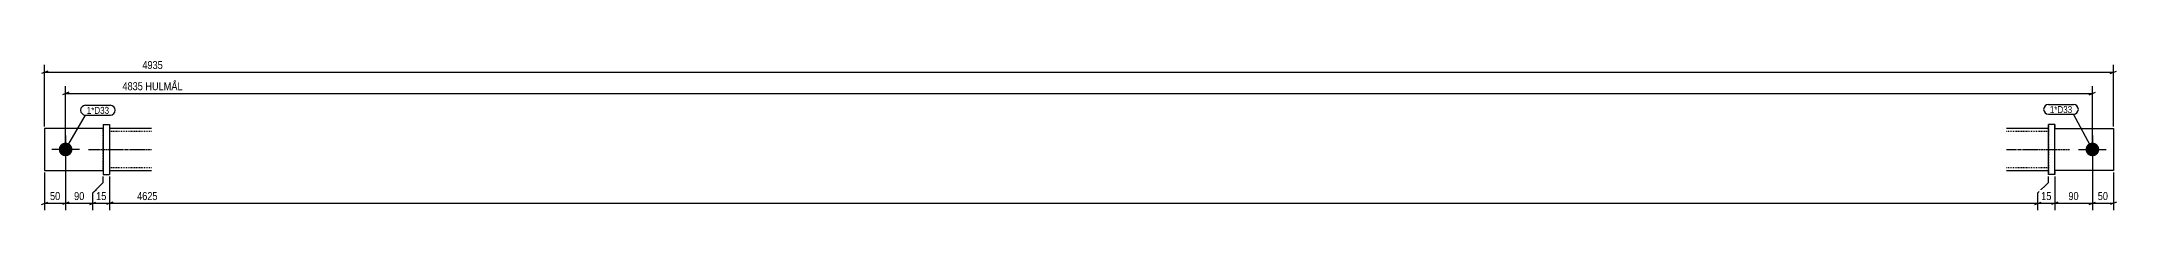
# Model space of a CAD drawing. Header units: millimetres. Extents: x 12 to 15634, y 12 to 373.
# Drawn here: x 12 to 4962, y 12 to 373 of the extents above; entities that cross this region are included whole.
import ezdxf

# ---------------------------------------------------------------- set-up
doc = ezdxf.new("R2010")
doc.units = ezdxf.units.MM
doc.linetypes.add('DXK_LINE_DOT2', pattern=[3.9198, 1.9599, -1.9599])
doc.linetypes.add('DXK_LINE_DOT3', pattern=[5.9187, 2.979, -0.9799, 0.9799, -0.9799])
for name, color, linetype in [('MÅLSÆTNING', 7, 'Continuous'), ('STÅL', 7, 'Continuous'), ('TEKST', 7, 'Continuous')]:
    doc.layers.add(name, color=color, linetype=linetype)
doc.styles.add('Arial Narrow', font='ARIALN.TTF', dxfattribs={"height": 0.2})

msp = doc.modelspace()

# ---------------------------------------------------------------- hatches: boundary and pattern name
at = {"layer": 'STÅL', "linetype": 'Continuous'}
for points in [[(69.5, 140.4, -1), (69.5, 173.4, -1)], [(4904.5, 173.4, -1), (4904.5, 140.4, -1)]]:
    msp.add_hatch(color=96, dxfattribs=at).paths.add_polyline_path(points)

# ---------------------------------------------------------------- linework, layer by layer
at = {"layer": 'MÅLSÆTNING', "color": 7, "linetype": 'Continuous'}
for p, q in [((19.5, 211.9), (19.5, 359.3)), ((4954.5, 211.9), (4954.5, 359.3)), ((27, 344.5), (12, 338.5)), ((69.5, 161.9), (69.5, 308.6)), ((4904.5, 161.9), (4904.5, 308.6)), ((4947, 338.5), (4962, 344.5)), ((77, 293.8), (62, 287.8)), ((69.5, 290.8), (4904.5, 290.8)), ((4897, 287.8), (4912, 293.8)), ((69.5, 151.9), (69.5, 12)), ((4904.5, 151.9), (4904.5, 12)), ((19.5, 101.9), (19.5, 12)), ((4954.5, 101.9), (4954.5, 12)), ((134.5, 53), (159.5, 78)), ((134.5, 12), (134.5, 53)), ((159.5, 78), (159.5, 91.9)), ((174.5, 91.9), (174.5, 12)), ((174.5, 91.9), (174.5, 12)), ((4774.5, 53), (4799.5, 78)), ((4774.5, 53), (4799.5, 78)), ((4774.5, 12), (4774.5, 53)), ((4774.5, 12), (4774.5, 53)), ((4799.5, 78), (4799.5, 91.9)), ((4799.5, 78), (4799.5, 91.9)), ((4814.5, 91.9), (4814.5, 12)), ((4814.5, 91.9), (4814.5, 12)), ((12, 25), (27, 31)), ((77, 31), (62, 25)), ((127, 25), (142, 31)), ((134.5, 28), (174.5, 28)), ((182, 31), (167, 25)), ((182, 31), (167, 25)), ((174.5, 28), (4774.5, 28)), ((4767, 25), (4782, 31)), ((4767, 25), (4782, 31)), ((4774.5, 28), (4814.5, 28)), ((4822, 31), (4807, 25)), ((4897, 25), (4912, 31)), ((4904.5, 28), (4954.5, 28)), ((4962, 31), (4947, 25))]:
    msp.add_line(p, q, dxfattribs=at)
at = {"layer": 'STÅL', "color": 2, "linetype": 'Continuous'}
for p, q in [((19.5, 206.9), (19.5, 106.9)), ((159.5, 206.9), (19.5, 206.9)), ((159.5, 216.9), (159.5, 96.9)), ((159.5, 216.9), (174.5, 216.9)), ((174.5, 216.9), (174.5, 96.9)), ((274.5, 206.9), (174.5, 206.9)), ((4799.5, 206.9), (4699.5, 206.9)), ((4814.5, 216.9), (4799.5, 216.9)), ((4799.5, 96.9), (4799.5, 216.9)), ((4814.5, 96.9), (4814.5, 216.9)), ((4814.5, 206.9), (4954.5, 206.9)), ((4954.5, 206.9), (4954.5, 106.9)), ((19.5, 106.9), (159.5, 106.9)), ((174.5, 106.9), (274.5, 106.9)), ((4699.5, 106.9), (4799.5, 106.9)), ((4954.5, 106.9), (4814.5, 106.9)), ((159.5, 96.9), (174.5, 96.9)), ((4814.5, 96.9), (4799.5, 96.9))]:
    msp.add_line(p, q, dxfattribs=at)
at = {"layer": 'STÅL', "color": 7, "linetype": 'DXK_LINE_DOT2'}
for p, q in [((159.5, 106.9), (159.5, 206.9)), ((174.5, 206.9), (174.5, 106.9)), ((174.5, 200.9), (274.5, 200.9)), ((4699.5, 200.9), (4799.5, 200.9)), ((4799.5, 216.9), (4799.5, 96.9)), ((4814.5, 216.9), (4814.5, 206.9)), ((4814.5, 106.9), (4814.5, 206.9)), ((4954.5, 206.9), (4954.5, 106.9)), ((274.5, 112.9), (174.5, 112.9)), ((4799.5, 112.9), (4699.5, 112.9)), ((4814.5, 106.9), (4814.5, 96.9))]:
    msp.add_line(p, q, dxfattribs=at)
at = {"layer": 'STÅL', "color": 96, "linetype": 'Continuous'}
for p, q in [((102.5, 156.9), (36.5, 156.9)), ((69.5, 189.9), (69.5, 123.9)), ((4871.5, 156.9), (4937.5, 156.9)), ((4904.5, 189.9), (4904.5, 123.9))]:
    msp.add_line(p, q, dxfattribs=at)
at = {"layer": 'STÅL', "color": 7, "linetype": 'DXK_LINE_DOT3'}
for p, q in [((124.5, 156.9), (274.5, 156.9)), ((4699.5, 156.9), (4849.5, 156.9))]:
    msp.add_line(p, q, dxfattribs=at)

# ---------------------------------------------------------------- wipeouts: each hides what was drawn before it
at = {"color": 0}
for points in [[(173.3, 242), (173.3, 259.5), (120, 259.5), (120, 242)], [(4856.3, 243.9), (4856.3, 261.4), (4803, 261.4), (4803, 243.9)]]:
    msp.add_wipeout(points, dxfattribs=at).dxf.layer = 'TEKST'

# ---------------------------------------------------------------- next in the draw order: wipeouts: each hides what was drawn before it
for points, layer in [([(4772.9, 294.6), (4772.9, 322.6), (201.1, 322.6), (201.1, 294.6)], 'MÅLSÆTNING'), ([(170.7, 31.7), (170.7, 59.7), (138.3, 59.7), (138.3, 31.7)], 'MÅLSÆTNING'), ([(4712.9, 31.7), (4712.9, 59.7), (236.1, 59.7), (236.1, 31.7)], 'MÅLSÆTNING'), ([(4945.7, 31.7), (4945.7, 59.7), (4913.3, 59.7), (4913.3, 31.7)], 'MÅLSÆTNING'), ([(173.3, 242), (173.3, 259.5), (120, 259.5), (120, 242)], 'TEKST'), ([(4856.3, 243.9), (4856.3, 261.4), (4803, 261.4), (4803, 243.9)], 'TEKST')]:
    msp.add_wipeout(points, dxfattribs=at).dxf.layer = layer

# ---------------------------------------------------------------- next in the draw order: linework, layer by layer
at = {"layer": 'MÅLSÆTNING', "color": 7, "linetype": 'Continuous'}
for p, q in [((19.5, 341.5), (4954.5, 341.5)), ((4904.5, 151.9), (4904.5, 12)), ((134.5, 53), (159.5, 78)), ((134.5, 12), (134.5, 53)), ((159.5, 78), (159.5, 91.9)), ((69.5, 28), (134.5, 28)), ((127, 25), (142, 31)), ((4814.5, 28), (4904.5, 28)), ((4897, 25), (4912, 31))]:
    msp.add_line(p, q, dxfattribs=at)
at = {"layer": 'TEKST', "color": 7, "linetype": 'Continuous'}
for p, q in [((117, 262.5), (176.3, 262.5)), ((4800, 264.4), (4859.3, 264.4)), ((69.5, 156.9), (117, 239)), ((117, 239), (176.3, 239)), ((4800, 240.9), (4859.3, 240.9)), ((4904.5, 156.9), (4859.3, 240.9))]:
    msp.add_line(p, q, dxfattribs=at)
for centre, radius, start, end in [((117, 250.8), 11.7, 90, 270), ((176.3, 250.8), 11.7, 270, 90), ((4800, 252.7), 11.8, 90, 270), ((4859.3, 252.7), 11.7, 270, 90)]:
    msp.add_arc(centre, radius, start, end, dxfattribs=at)

# ---------------------------------------------------------------- next in the draw order: texts
at = {"layer": 'MÅLSÆTNING', "color": 3, "style": 'Arial Narrow'}
for s, height, p in [('4835 HULMÅL', 19.089, (205.1, 298.6)), ('15', 19.09, (142.3, 35.8)), ('4625', 19.09, (240.1, 35.8)), ('50', 19.09, (4917.3, 35.8))]:
    msp.add_text(s, height=height, dxfattribs=at).set_placement(p)
at = {"layer": 'TEKST', "color": 3, "style": 'Arial Narrow'}
for p in [(120, 242), (4803, 243.9)]:
    msp.add_text('1*D33', height=16.7, dxfattribs=at).set_placement(p)

# ---------------------------------------------------------------- next in the draw order: wipeouts: each hides what was drawn before it
at = {"color": 0}
for points in [[(4725.4, 345.3), (4725.4, 373.3), (248.6, 373.3), (248.6, 345.3)], [(118.2, 31.7), (118.2, 59.7), (85.8, 59.7), (85.8, 31.7)], [(4875.7, 31.7), (4875.7, 59.7), (4843.3, 59.7), (4843.3, 31.7)]]:
    msp.add_wipeout(points, dxfattribs=at).dxf.layer = 'MÅLSÆTNING'

# ---------------------------------------------------------------- next in the draw order: linework, layer by layer
at = {"layer": 'MÅLSÆTNING', "color": 7, "linetype": 'Continuous'}
for p, q in [((69.5, 151.9), (69.5, 12)), ((19.5, 28), (69.5, 28)), ((77, 31), (62, 25)), ((4822, 31), (4807, 25))]:
    msp.add_line(p, q, dxfattribs=at)

# ---------------------------------------------------------------- next in the draw order: texts
at = {"layer": 'MÅLSÆTNING', "color": 3, "style": 'Arial Narrow'}
for s, p in [('4935', (252.6, 349.3)), ('90', (89.8, 35.8)), ('90', (4847.3, 35.8))]:
    msp.add_text(s, height=19.09, dxfattribs=at).set_placement(p)

# ---------------------------------------------------------------- next in the draw order: wipeouts: each hides what was drawn before it
at = {"color": 0}
for points in [[(60.7, 31.7), (60.7, 59.7), (28.3, 59.7), (28.3, 31.7)], [(4810.7, 31.7), (4810.7, 59.7), (4778.3, 59.7), (4778.3, 31.7)]]:
    msp.add_wipeout(points, dxfattribs=at).dxf.layer = 'MÅLSÆTNING'

# ---------------------------------------------------------------- next in the draw order: texts
at = {"layer": 'MÅLSÆTNING', "color": 3, "style": 'Arial Narrow'}
for s, p in [('50', (32.3, 35.8)), ('15', (4782.3, 35.8))]:
    msp.add_text(s, height=19.09, dxfattribs=at).set_placement(p)

doc.saveas('drawing.dxf')
